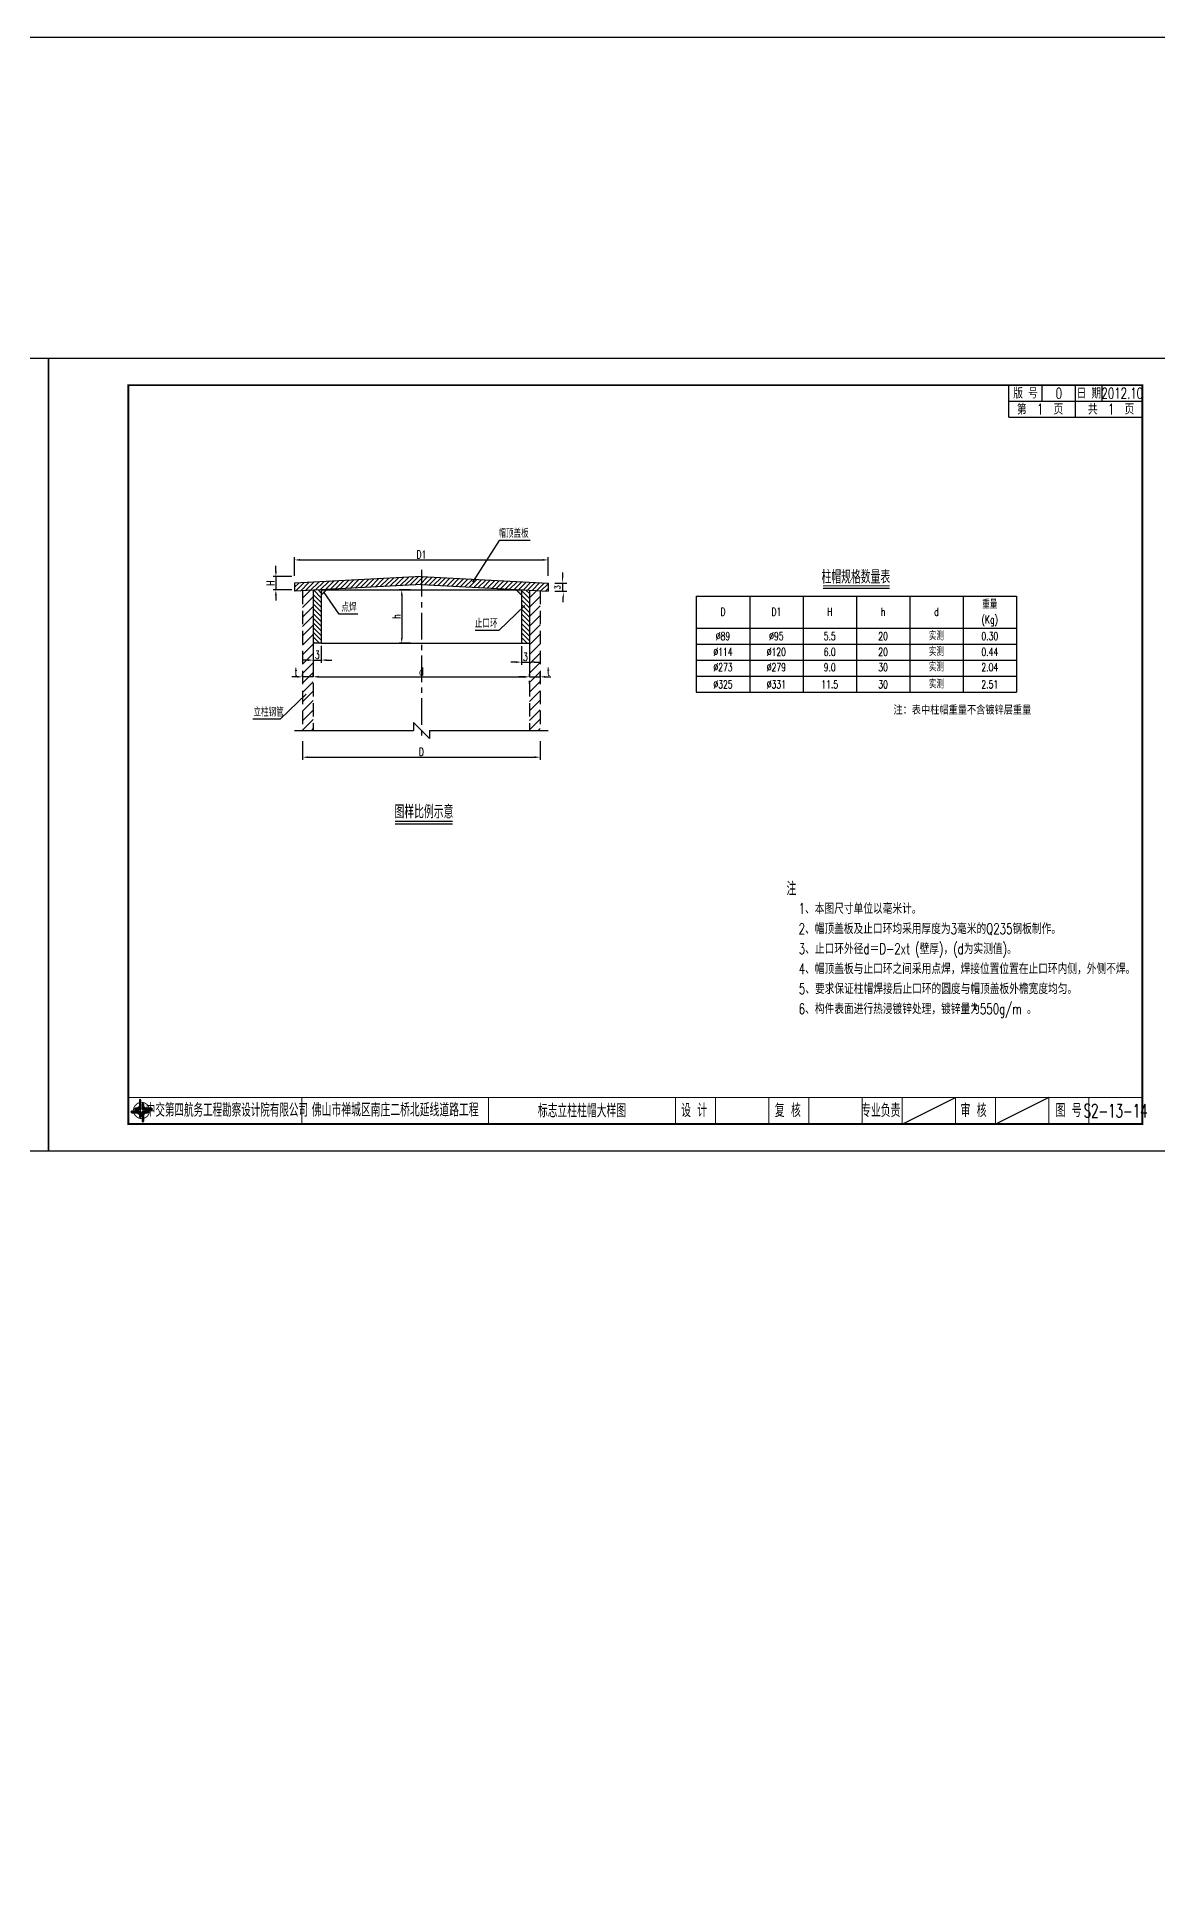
# Model space of a CAD drawing. Extents: x 4349 to 271026, y -15323 to -8945.
# Drawn here: x 6603 to 7023, y -14628 to -13932 of the extents above; entities that cross this region are included whole.
import ezdxf
from ezdxf.enums import TextEntityAlignment as Align

# ---------------------------------------------------------------- set-up
doc = ezdxf.new("R2010")
doc.units = 0
doc.header["$LTSCALE"] = 2
doc.header["$PDMODE"] = 32
doc.header["$PDSIZE"] = 0.3
doc.linetypes.add('CENTERX2', pattern=[4, 2.5, -0.5, 0.5, -0.5])
doc.linetypes.add('HIDDENX2', pattern=[0.75, 0.5, -0.25])
doc.layers.get('0').update_dxf_attribs({"linetype": 'CONTINUOUS'})
doc.layers.get('DEFPOINTS').update_dxf_attribs({"linetype": 'CONTINUOUS'})
for name, color, linetype in [('中线', 2, 'CENTERX2'), ('图框', 7, 'CONTINUOUS'), ('尺寸标注', 4, 'CONTINUOUS'), ('文字', 7, 'CONTINUOUS'), ('文字符号', 7, 'CONTINUOUS'), ('结构2', 7, 'CONTINUOUS'), ('结构3', 1, 'CONTINUOUS')]:
    doc.layers.add(name, color=color, linetype=linetype)
doc.styles.get("Standard").update_dxf_attribs({"font": 'simplex1.shx', "width": 0.7, "bigfont": 'hztxt.shx'})
doc.styles.add('TEXT', font='romans__.shx', dxfattribs={"width": 0.8, "bigfont": 'hztxt.shx'})
doc.dimstyles.new('1：10', dxfattribs={"dimtxt": 3, "dimasz": 2, "dimexe": 1, "dimexo": 1, "dimgap": 0.5, "dimtad": 1, "dimrnd": 0.0095, "dimdsep": 46, "dimtxsty": 'Standard', "dimcen": 0.09, "dimclrd": 256, "dimclre": 256, "dimadec": 0, "dimazin": 0, "dimtfac": 1, "dimtix": 1, "dimtmove": 2, "dimatfit": 3, "dimfxl": 0, "dimtolj": 1, "dimtzin": 0, "dimarcsym": 0})

# ---------------------------------------------------------------- blocks, each defined once
blk = doc.blocks.new('series')
at = {"width": 0.75}
for tag, height, p in [('页码', 4, (-35, -19)), ('图名', 5, (-220, -282)), ('图号', 5, (-20, -282))]:
    blk.add_attdef(tag, text='', height=height, dxfattribs=at).set_placement(p, align=Align.MIDDLE_CENTER)
blk = doc.blocks.new('tb')
at = {"lineweight": -3}
h = blk.add_hatch(color=256, dxfattribs=at)
h.paths.add_polyline_path([(-1.23, -0.13), (-3.78, -0.14), (-4.14, -0.41), (-1.4, -0.44), (-0.56, -1.24), (-0.54, -2.62), (-0.27, -2.2), (-0.26, -1.06)])
h.paths.add_polyline_path([(0.13, -1.08), (0.14, -3.86), (0.41, -4.26), (0.44, -1.24), (1.25, -0.43), (2.66, -0.43), (2.26, -0.16), (1.07, -0.15)])
h.paths.add_polyline_path([(1.08, 0.3), (3.62, 0.3), (4.02, 0.56), (1.25, 0.57), (0.43, 1.39), (0.43, 2.8), (0.16, 2.41), (0.15, 1.24)])
h.paths.add_polyline_path([(-0.28, 1.21), (-0.28, 3.99), (-0.56, 4.39), (-0.57, 1.41), (-1.38, 0.6), (-2.74, 0.56), (-2.33, 0.3), (-1.2, 0.29)])
for p, q in [((-1.38, 0.6), (-2.74, 0.56)), ((-0.57, 1.41), (-1.38, 0.6)), ((-0.56, 4.39), (-0.57, 1.41)), ((0.43, 2.8), (0.43, 1.39)), ((0.43, 1.39), (1.25, 0.57)), ((1.25, 0.57), (4.02, 0.56)), ((-4.14, -0.41), (-1.4, -0.44)), ((-1.4, -0.44), (-0.56, -1.24)), ((-0.56, -1.24), (-0.54, -2.62)), ((0.41, -4.26), (0.44, -1.24)), ((0.44, -1.24), (1.25, -0.43)), ((1.25, -0.43), (2.66, -0.43))]:
    blk.add_line(p, q, dxfattribs=at)
at = {"lineweight": -3, "const_width": 0.35, "flags": 128}
for points in [[(-0.9, 3.02, 0.324167), (-3.16, -0.14)], [(2.88, 0.92, 0.324403), (-0.24, 3.15)], [(0.75, -2.86, 0.325418), (3.02, 0.26)], [(-2.98, -0.76, 0.322976), (0.14, -2.98)]]:
    blk.add_lwpolyline(points, format="xyb", dxfattribs=at)
at = {"lineweight": -3, "flags": 128}
for points in [[(-0.9, 3.99), (-0.9, 1.58), (-1.53, 0.91), (-2.34, 0.91), (-2.74, 0.56), (-2.33, 0.3), (-1.2, 0.29), (-0.28, 1.21), (-0.28, 3.99), (-0.56, 4.39)], [(-0.04, 0.77), (0.68, 0.04), (-0.04, -0.69), (-0.77, 0.05)], [(3.62, 0.92), (1.43, 0.92), (0.77, 1.54), (0.77, 2.38), (0.43, 2.8), (0.16, 2.41), (0.15, 1.24), (1.08, 0.3), (3.62, 0.3), (4.02, 0.56)], [(-3.73, -0.76), (-1.54, -0.76), (-0.89, -1.39), (-0.89, -2.21), (-0.54, -2.62), (-0.27, -2.2), (-0.26, -1.06), (-1.23, -0.13), (-3.78, -0.14), (-4.14, -0.41)], [(0.75, -3.85), (0.75, -1.43), (1.4, -0.78), (2.26, -0.78), (2.66, -0.43), (2.26, -0.16), (1.07, -0.15), (0.13, -1.08), (0.14, -3.86), (0.41, -4.26)]]:
    blk.add_lwpolyline(points, close=True, dxfattribs=at)
blk = doc.blocks.new('DIM')
at = {"color": 4}
blk.add_lwpolyline([(-1, -0.1, 0.2, 0, 0), (0, 0, 0, 0, 0)], format="xyseb", dxfattribs=at)
blk = doc.blocks.new('*D757')
at = {"layer": 'DEFPOINTS', "color": 0, "linetype": 'Continuous'}
for p in [(6702.23, -14192.34, -1), (6791.23, -14192.34, -1), (6791.23, -14202.37)]:
    blk.add_point(p, dxfattribs=at)
at = {"layer": '尺寸标注', "linetype": 'Continuous', "lineweight": -2}
for p, q in [((6702.23, -14196.4), (6702.23, -14203.37)), ((6791.23, -14196.4), (6791.23, -14203.37)), ((6704.23, -14202.37), (6789.23, -14202.37))]:
    blk.add_line(p, q, dxfattribs=at)
at = {"layer": '尺寸标注', "linetype": 'Continuous'}
for points in [[(6704.23, -14202.04), (6704.23, -14202.7), (6702.23, -14202.37)], [(6789.23, -14202.04), (6789.23, -14202.7), (6791.23, -14202.37)]]:
    blk.add_solid(points, dxfattribs=at)
at = {"layer": '尺寸标注', "color": 0, "linetype": 'Continuous', "insert": (6746.73, -14200.37), "char_height": 3, "attachment_point": 5}
blk.add_mtext('\\A1;D', dxfattribs=at)
blk = doc.blocks.new('*D758')
at = {"layer": 'DEFPOINTS', "color": 0, "linetype": 'Continuous'}
for p in [(6746.73, -14134.69, -1), (6692.2, -14139.66), (6746.73, -14139.66, -1)]:
    blk.add_point(p, dxfattribs=at)
at = {"layer": '尺寸标注', "linetype": 'Continuous', "lineweight": -2}
for p, q in [((6698.2, -14134.69), (6691.2, -14134.69)), ((6692.2, -14132.69), (6692.2, -14130.69)), ((6692.2, -14134.69), (6692.2, -14139.66)), ((6698.2, -14139.66), (6691.2, -14139.66)), ((6692.2, -14141.66), (6692.2, -14143.66))]:
    blk.add_line(p, q, dxfattribs=at)
at = {"layer": '尺寸标注', "linetype": 'Continuous'}
for points in [[(6691.86, -14132.69), (6692.53, -14132.69), (6692.2, -14134.69)], [(6691.86, -14141.66), (6692.53, -14141.66), (6692.2, -14139.66)]]:
    blk.add_solid(points, dxfattribs=at)
at = {"layer": '尺寸标注', "color": 0, "linetype": 'Continuous', "insert": (6690.2, -14137.17), "char_height": 3, "attachment_point": 5, "rotation": 90}
blk.add_mtext('\\A1;H', dxfattribs=at)
blk = doc.blocks.new('*D759')
at = {"layer": 'DEFPOINTS', "color": 0, "linetype": 'Continuous'}
for p in [(6794.23, -14128.41), (6699.23, -14137.19, -1), (6794.23, -14137.19, -1)]:
    blk.add_point(p, dxfattribs=at)
at = {"layer": '尺寸标注', "linetype": 'Continuous', "lineweight": -2}
for p, q in [((6699.23, -14134.38), (6699.23, -14127.41)), ((6701.23, -14128.41), (6792.23, -14128.41)), ((6794.23, -14134.38), (6794.23, -14127.41))]:
    blk.add_line(p, q, dxfattribs=at)
at = {"layer": '尺寸标注', "linetype": 'Continuous'}
for points in [[(6701.23, -14128.08), (6701.23, -14128.75), (6699.23, -14128.41)], [(6792.23, -14128.08), (6792.23, -14128.75), (6794.23, -14128.41)]]:
    blk.add_solid(points, dxfattribs=at)
at = {"layer": '尺寸标注', "color": 0, "linetype": 'Continuous', "insert": (6746.73, -14126.41), "char_height": 3, "attachment_point": 5}
blk.add_mtext('\\A1;D1', dxfattribs=at)
blk = doc.blocks.new('*D760')
at = {"layer": 'DEFPOINTS', "color": 0, "linetype": 'Continuous'}
for p in [(6740.6, -14139.66, -1), (6739.38, -14159.66), (6740.6, -14159.66, -1)]:
    blk.add_point(p, dxfattribs=at)
at = {"layer": '尺寸标注', "linetype": 'Continuous', "lineweight": -2}
for p, q in [((6739.69, -14139.66), (6738.38, -14139.66)), ((6739.38, -14141.66), (6739.38, -14157.66)), ((6739.69, -14159.66), (6738.38, -14159.66))]:
    blk.add_line(p, q, dxfattribs=at)
at = {"layer": '尺寸标注', "linetype": 'Continuous'}
for points in [[(6739.04, -14141.66), (6739.71, -14141.66), (6739.38, -14139.66)], [(6739.04, -14157.66), (6739.71, -14157.66), (6739.38, -14159.66)]]:
    blk.add_solid(points, dxfattribs=at)
at = {"layer": '尺寸标注', "color": 0, "linetype": 'Continuous', "insert": (6737.38, -14149.66), "char_height": 3, "attachment_point": 5, "rotation": 90}
blk.add_mtext('\\A1;h', dxfattribs=at)
blk = doc.blocks.new('*D761')
at = {"layer": 'DEFPOINTS', "color": 0, "linetype": 'Continuous'}
for p in [(6706.23, -14159.66, -1), (6709.23, -14159.66, -1), (6709.23, -14165.96)]:
    blk.add_point(p, dxfattribs=at)
at = {"layer": '尺寸标注', "linetype": 'Continuous', "lineweight": -2}
for p, q in [((6706.23, -14160.65), (6706.23, -14166.96)), ((6709.23, -14160.65), (6709.23, -14166.96)), ((6704.23, -14165.96), (6702.23, -14165.96)), ((6706.23, -14165.96), (6709.23, -14165.96)), ((6711.23, -14165.96), (6713.23, -14165.96))]:
    blk.add_line(p, q, dxfattribs=at)
at = {"layer": '尺寸标注', "linetype": 'Continuous'}
for points in [[(6704.23, -14165.63), (6704.23, -14166.3), (6706.23, -14165.96)], [(6711.23, -14165.63), (6711.23, -14166.3), (6709.23, -14165.96)]]:
    blk.add_solid(points, dxfattribs=at)
at = {"layer": '尺寸标注', "color": 0, "linetype": 'Continuous', "insert": (6707.73, -14163.96), "char_height": 3, "attachment_point": 5}
blk.add_mtext('\\A1;3', dxfattribs=at)
blk = doc.blocks.new('*D762')
at = {"layer": 'DEFPOINTS', "color": 0, "linetype": 'Continuous'}
for p in [(6784.23, -14159.66, -1), (6787.23, -14159.66, -1), (6787.23, -14166.72)]:
    blk.add_point(p, dxfattribs=at)
at = {"layer": '尺寸标注', "linetype": 'Continuous', "lineweight": -2}
for p, q in [((6784.23, -14160.77), (6784.23, -14167.72)), ((6787.23, -14160.77), (6787.23, -14167.72)), ((6782.23, -14166.72), (6780.23, -14166.72)), ((6784.23, -14166.72), (6787.23, -14166.72)), ((6789.23, -14166.72), (6791.23, -14166.72))]:
    blk.add_line(p, q, dxfattribs=at)
at = {"layer": '尺寸标注', "linetype": 'Continuous'}
for points in [[(6782.23, -14166.39), (6782.23, -14167.05), (6784.23, -14166.72)], [(6789.23, -14166.39), (6789.23, -14167.05), (6787.23, -14166.72)]]:
    blk.add_solid(points, dxfattribs=at)
at = {"layer": '尺寸标注', "color": 0, "linetype": 'Continuous', "insert": (6785.73, -14164.72), "char_height": 3, "attachment_point": 5}
blk.add_mtext('\\A1;3', dxfattribs=at)
blk = doc.blocks.new('*D763')
at = {"layer": 'DEFPOINTS', "color": 0, "linetype": 'Continuous'}
for p in [(6702.23, -14172.24, -1), (6702.23, -14172.24), (6706.23, -14172.24, -1)]:
    blk.add_point(p, dxfattribs=at)
at = {"layer": '尺寸标注', "linetype": 'Continuous', "lineweight": -2}
for p, q in [((6700.23, -14172.24), (6698.23, -14172.24)), ((6702.23, -14171.95), (6702.23, -14171.24)), ((6706.23, -14172.24), (6702.23, -14172.24)), ((6706.23, -14171.95), (6706.23, -14171.24)), ((6708.23, -14172.24), (6710.23, -14172.24))]:
    blk.add_line(p, q, dxfattribs=at)
at = {"layer": '尺寸标注', "linetype": 'Continuous'}
for points in [[(6700.23, -14171.91), (6700.23, -14172.58), (6702.23, -14172.24)], [(6708.23, -14171.91), (6708.23, -14172.58), (6706.23, -14172.24)]]:
    blk.add_solid(points, dxfattribs=at)
at = {"layer": '尺寸标注', "color": 0, "linetype": 'Continuous', "insert": (6699.73, -14170.31), "char_height": 3, "attachment_point": 5}
blk.add_mtext('\\A1;t', dxfattribs=at)
blk = doc.blocks.new('*D764')
at = {"layer": 'DEFPOINTS', "color": 0, "linetype": 'Continuous'}
for p in [(6787.23, -14172.24, -1), (6791.23, -14172.24, -1), (6791.23, -14172.24)]:
    blk.add_point(p, dxfattribs=at)
at = {"layer": '尺寸标注', "linetype": 'Continuous', "lineweight": -2}
for p, q in [((6785.23, -14172.24), (6783.23, -14172.24)), ((6787.23, -14171.95), (6787.23, -14171.24)), ((6787.23, -14172.24), (6791.23, -14172.24)), ((6791.23, -14171.95), (6791.23, -14171.24)), ((6793.23, -14172.24), (6795.23, -14172.24))]:
    blk.add_line(p, q, dxfattribs=at)
at = {"layer": '尺寸标注', "linetype": 'Continuous'}
for points in [[(6785.23, -14171.91), (6785.23, -14172.58), (6787.23, -14172.24)], [(6793.23, -14171.91), (6793.23, -14172.58), (6791.23, -14172.24)]]:
    blk.add_solid(points, dxfattribs=at)
at = {"layer": '尺寸标注', "color": 0, "linetype": 'Continuous', "insert": (6794.36, -14170.25), "char_height": 3, "attachment_point": 5}
blk.add_mtext('\\A1;t', dxfattribs=at)
blk = doc.blocks.new('*D765')
at = {"layer": 'DEFPOINTS', "color": 0, "linetype": 'Continuous'}
for p in [(6706.23, -14172.24), (6787.23, -14172.24), (6787.23, -14172.24)]:
    blk.add_point(p, dxfattribs=at)
at = {"layer": '尺寸标注', "linetype": 'Continuous', "lineweight": -2}
for p, q in [((6706.23, -14172.24), (6706.23, -14171.24)), ((6708.23, -14172.24), (6785.23, -14172.24)), ((6787.23, -14172.24), (6787.23, -14171.24))]:
    blk.add_line(p, q, dxfattribs=at)
at = {"layer": '尺寸标注', "linetype": 'Continuous'}
for points in [[(6708.23, -14171.91), (6708.23, -14172.58), (6706.23, -14172.24)], [(6785.23, -14171.91), (6785.23, -14172.58), (6787.23, -14172.24)]]:
    blk.add_solid(points, dxfattribs=at)
at = {"layer": '尺寸标注', "color": 0, "linetype": 'Continuous', "insert": (6746.73, -14170.24), "char_height": 3, "attachment_point": 5}
blk.add_mtext('\\A1;d', dxfattribs=at)
blk = doc.blocks.new('12345')
at = {"layer": '图框'}
blk.add_lwpolyline([(4926.93, -9362.88), (4926.93, -9065.88), (4506.93, -9065.88), (4506.93, -9362.88)], close=True, dxfattribs=at)
blk = doc.blocks.new('123456')
at = {"layer": '图框', "linetype": 'Continuous'}
blk.add_blockref('12345', (0, -2522.15), dxfattribs=at)

msp = doc.modelspace()

# ---------------------------------------------------------------- hatches: boundary and pattern name
at = {"layer": '尺寸标注'}
h = msp.add_hatch(dxfattribs=at)
h.set_pattern_fill('ANSI31', color=256, scale=10, style=0)
h.set_pattern_definition([(45, (6172.8214, -12621.5486), (-0.8838835, 0.8838835), [])])
h.paths.add_polyline_path([(6699.23156, -14137.18779), (6699.23156, -14140.18779), (6746.73156, -14137.68779), (6746.73156, -14134.68779)])
h.paths.add_polyline_path([(6746.73156, -14134.68779), (6746.73156, -14137.68779), (6794.23156, -14140.18779), (6794.23156, -14137.18779)])
h = msp.add_hatch(dxfattribs=at)
h.set_pattern_fill('ANSI31', color=256, scale=20, style=0)
h.set_pattern_definition([(45, (6172.8214, -12621.5486), (-1.767767, 1.767767), [])])
h.paths.add_polyline_path([(6706.23156, -14159.81937), (6706.23156, -14139.81937), (6702.23156, -14140.0299), (6702.23156, -14192.34037), (6706.23156, -14192.34037)])
h.paths.add_polyline_path([(6791.23156, -14140.0299), (6787.23156, -14139.81937), (6787.23156, -14159.81937), (6787.23156, -14192.34037), (6791.23156, -14192.34037)])
h = msp.add_hatch(dxfattribs=at)
h.set_pattern_fill('ANSI31', color=256, scale=10, angle=90, style=0)
h.set_pattern_definition([(135, (6172.8214, -12621.5486), (-0.8838835, -0.8838835), [])])
h.paths.add_polyline_path([(6784.23156, -14159.66148), (6787.23156, -14159.66148), (6787.23156, -14139.81937), (6784.23156, -14139.66148)])
h.paths.add_polyline_path([(6709.23156, -14139.66148), (6706.23156, -14139.81937), (6706.23156, -14159.66148), (6709.23156, -14159.66148)])
h = msp.add_hatch(color=256, dxfattribs=at)
h.paths.add_polyline_path([(6711.34267, -14139.55037), (6709.23156, -14139.66148), (6709.23156, -14141.66148)])
h.paths.add_polyline_path([(6784.23156, -14141.66148), (6784.23156, -14139.66148), (6782.12045, -14139.55037)])

# ---------------------------------------------------------------- linework, layer by layer
at = {"layer": '中线', "ltscale": 2}
msp.add_line((6746.73156, -14132.18779, -1), (6746.73156, -14195.34037, -1), dxfattribs=at)
at = {"layer": '图框'}
for p, q in [((6966.92857, -14074.90394), (6966.92857, -14062.90394)), ((6979.42857, -14068.90394), (6979.42857, -14062.90394)), ((6991.92857, -14068.90394), (6991.92857, -14062.90394)), ((7001.92857, -14068.90394), (7001.92857, -14062.90394)), ((6966.92857, -14068.90394), (7016.92857, -14068.90394)), ((6991.92857, -14074.90394), (6991.92857, -14068.90394)), ((6966.92857, -14074.90394), (7016.92857, -14074.90394)), ((6981.92858, -14329.90394), (6961.92858, -14339.90394))]:
    msp.add_line(p, q, dxfattribs=at)
at = {"layer": '图框', "linetype": 'Continuous'}
msp.add_line((6926.92858, -14339.90394), (6946.92858, -14329.90394), dxfattribs=at)
msp.add_lwpolyline([(4349.44171, -13932.41183), (7922.30761, -13932.41183), (7922.30761, -15323.10152), (4349.44171, -15323.10152)], close=True, dxfattribs=at)
at = {"layer": '图框'}
for points, const_width in [([(7016.92857, -14062.90394), (6636.92857, -14062.90394), (6636.92858, -14339.90394), (7016.92858, -14339.90394), (7016.92857, -14062.90394)], 0.7), ([(6636.92858, -14329.90394), (7016.92858, -14329.90394)], 0.4), ([(6701.92858, -14329.90394), (6701.92858, -14339.90394)], 0.4), ([(6771.92858, -14339.90394), (6771.92858, -14329.90394)], 0.4), ([(6841.92858, -14339.90394), (6841.92858, -14329.90394)], 0.4), ([(6856.92858, -14339.90394), (6856.92858, -14329.90394)], 0.4), ([(6876.92858, -14339.90394), (6876.92858, -14329.90394)], 0.4), ([(6891.92858, -14339.90394), (6891.92858, -14329.90394)], 0.4), ([(6911.92858, -14339.90394), (6911.92858, -14329.90394)], 0.4), ([(6911.92858, -14339.90394), (6911.92858, -14329.90394)], 0.4), ([(6926.92858, -14339.90394), (6926.92858, -14329.90394)], 0.4), ([(6946.92858, -14339.90394), (6946.92858, -14329.90394)], 0.4), ([(6961.92858, -14339.90394), (6961.92858, -14329.90394)], 0.4), ([(6981.92858, -14339.90394), (6981.92858, -14329.90394)], 0.4), ([(6996.92858, -14339.90394), (6996.92858, -14329.90394)], 0.4)]:
    msp.add_lwpolyline(points, dxfattribs=dict(at, const_width=const_width))
at = {"layer": '尺寸标注'}
for p, q in [((6799.78788, -14135.18779, -1), (6799.78788, -14133.18779, -1)), ((6709.23156, -14141.66148, -1), (6711.34267, -14139.55037, -1)), ((6709.23156, -14139.66148, -1), (6784.23156, -14139.66148, -1)), ((6742.68113, -14139.66148, -1), (6738.52065, -14139.66148, -1)), ((6784.23156, -14141.66148, -1), (6782.12045, -14139.55037, -1)), ((6796.73156, -14137.18779, -1), (6801.28788, -14137.18779, -1)), ((6796.73156, -14140.18779, -1), (6801.28788, -14140.18779, -1)), ((6799.78788, -14140.18779, -1), (6799.78788, -14137.18779, -1)), ((6799.78788, -14142.18779, -1), (6799.78788, -14144.18779, -1)), ((6706.23156, -14162.16148, -1), (6706.23156, -14166.71855, -1)), ((6742.68113, -14159.66148, -1), (6738.52065, -14159.66148, -1)), ((6787.23156, -14162.16148, -1), (6787.23156, -14166.71855, -1)), ((6706.23156, -14169.74274, -1), (6706.23156, -14170.74274, -1)), ((6706.23156, -14169.74274, -1), (6706.23156, -14170.74274, -1)), ((6708.23156, -14172.24274, -1), (6710.23156, -14172.24274, -1)), ((6785.23064, -14172.24274, -1), (6783.23064, -14172.24274, -1)), ((6787.23064, -14174.73903, -1), (6787.23064, -14173.74274, -1)), ((6787.23064, -14174.73903, -1), (6787.23064, -14173.74274, -1)), ((6791.23156, -14174.73903, -1), (6791.23156, -14173.74274, -1))]:
    msp.add_line(p, q, dxfattribs=at)
at = {"layer": '文字'}
for p, q in [((6869.7774, -14141.99418), (6869.7774, -14177.99418)), ((6889.7774, -14141.99418), (6889.7774, -14177.99418)), ((6897.31532, -14138.99418), (6922.23947, -14138.99418)), ((6909.7774, -14141.99418), (6909.7774, -14177.99418)), ((6929.7774, -14141.99418), (6929.7774, -14177.99418)), ((6949.7774, -14141.99418), (6949.7774, -14177.99418)), ((6849.7774, -14153.99418), (6969.7774, -14153.99418)), ((6849.7774, -14159.99418), (6969.7774, -14159.99418)), ((6849.7774, -14165.99418), (6969.7774, -14165.99418)), ((6849.7774, -14171.99418), (6969.7774, -14171.99418)), ((6736.87378, -14227.40948), (6758.43454, -14227.40948))]:
    msp.add_line(p, q, dxfattribs=at)
at = {"layer": '文字', "const_width": 0.4}
for points in [[(6897.31532, -14138.16999), (6922.23947, -14138.16999)], [(6736.87378, -14226.40948), (6758.43454, -14226.40948)]]:
    msp.add_lwpolyline(points, dxfattribs=at)
at = {"layer": '文字符号'}
for p, q in [((6775.92763, -14121.07335, -1), (6765.84353, -14136.75048, -1)), ((6787.47994, -14121.07335, -1), (6775.92763, -14121.07335, -1)), ((6715.96351, -14148.80214, -1), (6710.28712, -14140.60592, -1)), ((6722.88421, -14148.80214, -1), (6715.96351, -14148.80214, -1)), ((6775.71339, -14154.84388, -1), (6785.54022, -14145.48117, -1)), ((6775.71339, -14154.84388, -1), (6766.85715, -14154.84388, -1)), ((6693.76442, -14188.10289, -1), (6703.59125, -14178.74018, -1)), ((6693.76442, -14188.10289, -1), (6683.61624, -14188.10289, -1))]:
    msp.add_line(p, q, dxfattribs=at)
at = {"layer": '文字符号', "color": 1}
for p, q in [((6849.7774, -14141.99418), (6849.7774, -14177.99418)), ((6849.7774, -14141.99418), (6969.7774, -14141.99418)), ((6969.7774, -14141.99418), (6969.7774, -14177.99418)), ((6849.7774, -14177.99418), (6969.7774, -14177.99418))]:
    msp.add_line(p, q, dxfattribs=at)
at = {"layer": '结构2', "color": 2, "linetype": 'HIDDENX2', "ltscale": 5}
for p, q in [((6702.23156, -14140.0299, -1), (6702.23156, -14192.34037, -1)), ((6791.23156, -14140.0299, -1), (6791.23156, -14192.34037, -1)), ((6706.23156, -14159.66148, -1), (6706.23156, -14192.34037, -1)), ((6787.23006, -14159.66148, -1), (6787.23156, -14192.34037, -1))]:
    msp.add_line(p, q, dxfattribs=at)
at = {"layer": '结构2'}
for p, q in [((6709.23156, -14159.66148, -1), (6784.23156, -14159.66148, -1)), ((6743.73156, -14189.34037, -1), (6749.73156, -14195.34037, -1)), ((6743.73156, -14189.34037, -1), (6743.73156, -14192.34037, -1)), ((6699.23156, -14192.34037, -1), (6743.73156, -14192.34037, -1)), ((6749.73156, -14192.34037, -1), (6749.73156, -14195.34037, -1)), ((6749.73156, -14192.34037, -1), (6794.23156, -14192.34037, -1))]:
    msp.add_line(p, q, dxfattribs=at)
at = {"layer": '结构3'}
for p, q in [((6746.73156, -14134.68779, -1), (6699.23156, -14137.18779, -1)), ((6746.73156, -14134.68779, -1), (6794.23156, -14137.18779, -1)), ((6699.23156, -14137.18779, -1), (6699.23156, -14140.18779, -1)), ((6746.73156, -14137.68779, -1), (6699.23156, -14140.18779, -1)), ((6706.23156, -14139.81937, -1), (6706.23156, -14159.66148, -1)), ((6709.23156, -14139.66148, -1), (6709.23156, -14159.66148, -1)), ((6746.73156, -14137.68779, -1), (6794.23156, -14140.18779, -1)), ((6784.23156, -14139.66148, -1), (6784.23156, -14159.66148, -1)), ((6787.23156, -14139.81937, -1), (6787.23156, -14159.66148, -1)), ((6794.23156, -14137.18779, -1), (6794.23156, -14140.18779, -1)), ((6709.23156, -14159.66148, -1), (6706.23156, -14159.66148, -1)), ((6784.23156, -14159.66148, -1), (6787.23156, -14159.66148, -1))]:
    msp.add_line(p, q, dxfattribs=at)

# ---------------------------------------------------------------- block references
at = {"layer": '图框', "color": 1, "linetype": 'Continuous'}
for p in [(1680, -2464.87737), (2100, -2464.87737)]:
    msp.add_blockref('123456', p, dxfattribs=at)
at = {"layer": '图框'}
ref = msp.add_blockref('series', (7026.92858, -14052.90394), dxfattribs=at)
ref.add_attrib('页码', '第  1  页    共  1  页', dxfattribs={"layer": '0', "height": 4, "width": 0.7}).set_placement((6991.92857, -14071.90394), align=Align.MIDDLE_CENTER)
ref.add_attrib('图名', '标志立柱柱帽大样图', dxfattribs={"layer": '0', "height": 5, "width": 0.7}).set_placement((6806.92858, -14334.90394), align=Align.MIDDLE_CENTER)
ref.add_attrib('图号', 'S2-13-14', dxfattribs={"layer": '0', "height": 5, "width": 0.65}).set_placement((7006.92858, -14334.90394), align=Align.MIDDLE_CENTER)
at = {"layer": '图框', "lineweight": -3}
msp.add_blockref('tb', (6641.92431, -14334.8986), dxfattribs=at)
at = {"layer": '尺寸标注', "xscale": 2, "yscale": 2, "zscale": 2}
for p, rotation in [((6799.78788, -14137.18779, -1), 270), ((6799.78788, -14140.18779, -1), 90), ((6706.23156, -14172.24274, -1), 180), ((6706.23156, -14172.24274, -1), 180)]:
    msp.add_blockref('DIM', p, dxfattribs=dict(at, rotation=rotation))
msp.add_blockref('DIM', (6787.23064, -14172.24274, -1), dxfattribs=at)
msp.add_blockref('DIM', (6787.23064, -14172.24274, -1), dxfattribs=at)

# ---------------------------------------------------------------- texts
at = {"layer": '图框'}
for s, height, width, p in [('版 号', 4, 0.7, (6973.17857, -14065.90394)), ('0', 4, 0.7, (6985.67857, -14065.90394)), ('日 期', 4, 0.7, (6996.92857, -14065.90394)), ('2012.10', 4, 0.7, (7009.42857, -14065.90394)), ('中交第四航务工程勘察设计院有限公司', 5, 0.65, (6673.85942, -14334.6555)), ('佛山市禅城区南庄二桥北延线道路工程', 5, 0.7, (6736.92858, -14334.58924)), ('设 计', 5, 0.7, (6848.97324, -14334.80936)), ('复 核', 5, 0.7, (6884.06806, -14334.80936)), ('专业负责', 5, 0.7, (6918.9188, -14334.80936)), ('审 核', 5, 0.7, (6953.69261, -14334.80936)), ('图 号', 5, 0.7, (6989.31178, -14334.80936))]:
    msp.add_text(s, height=height, dxfattribs=dict(at, width=width)).set_placement(p, align=Align.MIDDLE_CENTER)
at = {"layer": '尺寸标注', "color": 7, "insert": (6797.78788, -14138.68779, -1), "char_height": 2, "attachment_point": 5, "rotation": 90, "style": 'TEXT'}
msp.add_mtext('\\A1;3', dxfattribs=at)
at = {"layer": '文字'}
for s, height, width, p in [('帽顶盖板', 3, 0.7, (6781.27218, -14118.57335, -1)), ('柱帽规格数量表', 5, 0.7, (6909.58027, -14134.78377)), ('点焊', 3, 0.7, (6719.63513, -14146.30214, -1)), ('D', 3, 0.7, (6859.7774, -14147.84963)), ('D1', 3, 0.7, (6879.7774, -14147.84963)), ('H', 3, 0.7, (6899.7774, -14147.84963)), ('h', 3, 0.7, (6919.7774, -14147.84963)), ('d', 3, 0.7, (6939.7774, -14147.84963)), ('(Kg)', 3, 0.7, (6959.7774, -14150.79776)), ('重量', 3, 0.7, (6959.7774, -14145.13889)), ('止口环', 3, 0.7, (6771.06266, -14152.34388, -1)), ('%%C89', 3, 0.7, (6859.7774, -14156.99418)), ('%%C95', 3, 0.7, (6879.7774, -14156.99418)), ('5.5', 3, 0.7, (6899.7774, -14156.99418)), ('20', 3, 0.7, (6919.7774, -14156.99418)), ('实测', 3, 0.7, (6939.7774, -14156.99418)), ('0.30', 3, 0.7, (6959.7774, -14156.99418)), ('%%c114', 3, 0.7, (6859.7774, -14162.89194)), ('%%c120', 3, 0.7, (6879.7774, -14162.89194)), ('6.0', 3, 0.7, (6899.7774, -14162.89194)), ('20', 3, 0.7, (6919.7774, -14162.89194)), ('实测', 3, 0.7, (6939.7774, -14162.89194)), ('0.44', 3, 0.7, (6959.7774, -14162.89194)), ('%%c273', 3, 0.7, (6859.7774, -14168.66073)), ('%%c279', 3, 0.7, (6879.7774, -14168.66073)), ('9.0', 3, 0.7, (6899.7774, -14168.66073)), ('30', 3, 0.7, (6919.7774, -14168.66073)), ('实测', 3, 0.7, (6939.7774, -14168.66073)), ('2.04', 3, 0.7, (6959.7774, -14168.66073)), ('%%c325', 3, 0.7, (6859.7774, -14175.07043)), ('%%c331', 3, 0.7, (6879.7774, -14175.07043)), ('11.5', 3, 0.7, (6899.7774, -14175.07043)), ('30', 3, 0.7, (6919.7774, -14175.07043)), ('实测', 3, 0.7, (6939.7774, -14175.07043)), ('2.51', 3, 0.7, (6959.7774, -14175.07043)), ('立柱钢管', 3, 0.7, (6689.46996, -14185.60289, -1)), ('注：表中柱帽重量不含镀锌层重量', 3, 0.85, (6949.49797, -14184.83063)), ('图样比例示意', 5, 0.7, (6747.7058, -14222.82623))]:
    msp.add_text(s, height=height, dxfattribs=dict(at, width=width)).set_placement(p, align=Align.MIDDLE_CENTER)
at = {"layer": '文字', "linetype": 'Continuous', "width": 0.7}
for s, height, p in [('注', 5, (6883.56923, -14254.17993)), ('2', 2, (6953.60661, -14296.92177))]:
    msp.add_text(s, height=height, dxfattribs=at).set_placement(p)
at = {"layer": '文字', "color": 7, "linetype": 'Continuous', "width": 0.7}
for s, p in [('1、本图尺寸单位以毫米计。', (6888.11532, -14261.12428, -1)), ('2、帽顶盖板及止口环均采用厚度为3毫米的Q235钢板制作。', (6888.11532, -14268.66686, -1)), ('3、止口环外径d＝D-2xt (壁厚)，(d为实测值)。', (6888.18101, -14276.16686, -1)), ('4、帽顶盖板与止口环之间采用点焊，焊接位置位置在止口环内侧，外侧不焊。', (6888.1628, -14283.66686, -1)), ('5、要求保证柱帽焊接后止口环的圆度与帽顶盖板外檐宽度均匀。', (6888.21744, -14291.16686, -1)), ('6、构件表面进行热浸镀锌处理，镀锌量为550g/m 。', (6888.1628, -14298.7023, -1))]:
    msp.add_text(s, height=4, dxfattribs=at).set_placement(p)

# ---------------------------------------------------------------- dimensions: what is measured, and where the dimension line sits
at = {"layer": '尺寸标注', "linetype": 'Continuous'}
for base, p1, p2, text, picture, middle in [((6794.23156, -14128.41304), (6699.23156, -14137.18779, -1), (6794.23156, -14137.18779, -1), 'D1', '*D759', (6746.73156, -14126.41304)), ((6787.23064, -14172.24274), (6706.23156, -14172.24274), (6787.23064, -14172.24274), 'd', '*D765', (6746.7311, -14170.24274)), ((6791.23156, -14202.37087), (6702.23156, -14192.34037, -1), (6791.23156, -14192.34037, -1), 'D', '*D757', (6746.73156, -14200.37087))]:
    dim = msp.add_linear_dim(base=base, p1=p1, p2=p2, text=text, dimstyle='1：10', dxfattribs=at)
    dim.commit()
    dim.dimension.update_dxf_attribs({"geometry": picture, "text_midpoint": middle})
for base, p1, p2, text, picture, middle in [((6692.19674, -14139.66148), (6746.73156, -14134.68779, -1), (6746.73156, -14139.66148, -1), 'H', '*D758', (6690.19674, -14137.17464)), ((6739.37718, -14159.66148), (6740.60089, -14139.66148, -1), (6740.60089, -14159.66148, -1), 'h', '*D760', (6737.37718, -14149.66148))]:
    dim = msp.add_linear_dim(base=base, p1=p1, p2=p2, angle=90, text=text, dimstyle='1：10', dxfattribs=at)
    dim.commit()
    dim.dimension.update_dxf_attribs({"geometry": picture, "text_midpoint": middle})
for base, p1, p2, picture, middle in [((6709.23156, -14165.96343), (6706.23156, -14159.66148, -1), (6709.23156, -14159.66148, -1), '*D761', (6707.73156, -14163.96343)), ((6787.23156, -14166.71855), (6784.23156, -14159.66148, -1), (6787.23156, -14159.66148, -1), '*D762', (6785.73156, -14164.71855))]:
    dim = msp.add_linear_dim(base=base, p1=p1, p2=p2, dimstyle='1：10', dxfattribs=at)
    dim.commit()
    dim.dimension.update_dxf_attribs({"geometry": picture, "text_midpoint": middle})
for base, p1, p2, picture, middle in [((6702.23156, -14172.24274), (6706.23156, -14172.24274, -1), (6702.23156, -14172.24274, -1), '*D763', (6699.72965, -14170.30528)), ((6791.23156, -14172.24274), (6787.23064, -14172.24274, -1), (6791.23156, -14172.24274, -1), '*D764', (6794.36417, -14170.25423))]:
    dim = msp.add_linear_dim(base=base, p1=p1, p2=p2, text='t', dimstyle='1：10', dxfattribs=at)
    dim.commit()
    dim.dimension.update_dxf_attribs({"geometry": picture, "text_midpoint": middle, "dimtype": 160})

doc.saveas('drawing.dxf')
